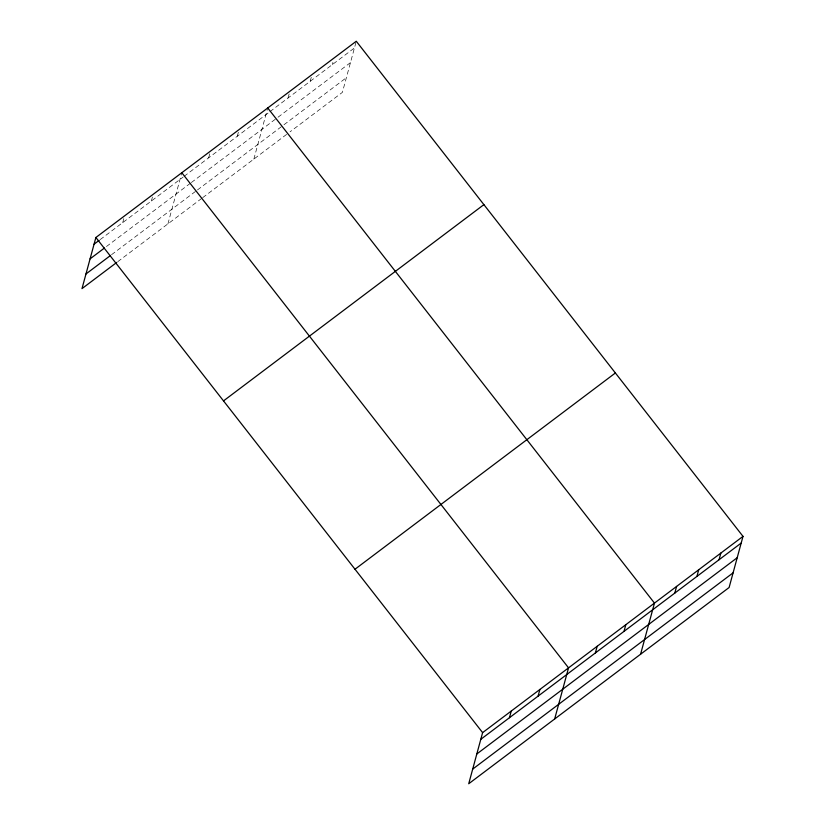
<?xml version="1.0" encoding="UTF-8"?>
<svg xmlns="http://www.w3.org/2000/svg" width="825" height="825" viewBox="0 0 825 825"><rect width="100%" height="100%" fill="white"/><g stroke="black" fill="none" stroke-linecap="round" stroke-linejoin="round"><path stroke-width="0.62" stroke-dasharray="4.12 3.09" d="M122.708 222.606L124.534 215.913M151.357 201.011L152.873 195.443M167.929 223.864L181.82 172.734M208.642 157.843L210.458 151.15M237.28 136.249L239.095 129.566M253.852 159.101L267.434 109.086M288.059 97.989L289.874 91.297M310.19 81.304L311.706 75.725M332.32 64.618L332.929 62.391M355.967 42.364L342.385 92.369L290.07 131.804M100.207 239.57L183.068 177.117M184.088 176.344L268.94 112.396M269.95 111.633L354.451 47.943M106.456 246.52L190.338 183.294M191.359 182.531L277.035 117.954M278.035 117.202L350.47 62.607M111.561 254.688L196.463 190.699M197.484 189.925L282.985 125.483M283.996 124.719L346.366 77.715M117.8 261.638L201.682 198.423M202.703 197.649L289.059 132.557"/><path stroke-width="1.24" d="M743.005 536.374L482.615 732.631L468.724 783.75L729.114 587.503L743.005 536.374L356.276 41.25L95.886 237.497L81.995 288.626L116.779 262.412M509.448 717.729L511.263 711.037M538.086 696.145L539.901 689.452M554.658 718.988L568.549 667.868L181.82 172.734M595.372 652.967L597.187 646.274M624.009 631.383L625.824 624.69M640.582 654.225L654.472 603.106L267.743 107.972M674.788 593.113L676.603 586.42M696.919 576.428L698.734 569.735M719.049 559.752L720.864 553.059M94.071 244.19L99.186 240.333M90.09 258.854L104.404 248.057M85.986 273.962L110.529 255.461M223.513 400.888L483.893 204.641M354.998 569.24L615.378 372.983M480.8 739.313L741.18 543.067M476.819 753.978L737.199 557.731M472.715 769.086L733.095 572.839M95.886 237.497L482.615 732.631"/></g></svg>
